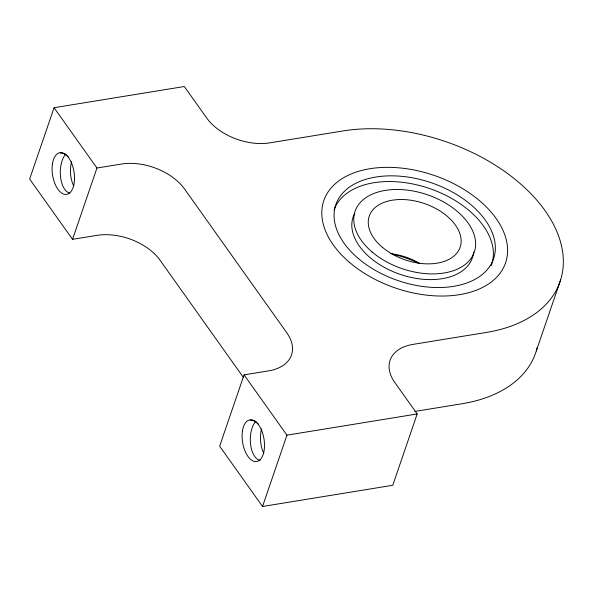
<?xml version="1.0" encoding="UTF-8"?>
<svg xmlns="http://www.w3.org/2000/svg" width="593" height="593" viewBox="0 0 593 593"><rect width="100%" height="100%" fill="white"/><g stroke="black" fill="none" stroke-linecap="round" stroke-linejoin="round"><path stroke-width="0.89" d="M72.539 239.342L96.956 168.019L121.372 164.046A48.033 29.769 18.9 0 1 184.467 188.9L286.79 332.777A48.033 29.769 18.9 0 1 268.481 370.884L244.064 374.865L219.647 446.181L262.536 506.481L392.766 485.282L417.183 413.958L394.797 382.478A48.033 29.769 18.9 0 1 413.099 344.37L486.356 332.443A153.698 95.258 18.9 0 0 544.937 210.493A153.698 95.258 18.9 0 0 343.05 130.934L269.793 142.861A48.033 29.769 18.9 0 1 206.698 118L184.304 86.519L54.067 107.718L29.65 179.042L72.539 239.342L96.956 235.362A48.033 29.769 18.9 0 1 160.051 260.223L243.619 377.734M262.536 506.481L286.953 435.158L244.064 374.865M536.309 350.9L560.726 279.577M414.907 411.416L461.94 403.766A153.698 95.258 18.9 0 0 537.214 347.594M286.953 435.158L417.183 413.958M54.067 107.718L96.956 168.019M392.396 254.212A76.845 47.625 18.9 0 1 418.88 263.322M390.839 253.648A48.033 29.769 18.9 0 1 419.636 263.396M334.044 209.878A83.383 51.68 18.9 0 1 430.933 189.004A83.383 51.68 18.9 0 1 491.167 265.671M473.585 252.062A63.014 39.056 18.9 0 1 401.543 274.826A63.014 39.056 18.9 0 1 354.718 213.339M69.492 192.999A20.896 10.659 -89.6 0 1 60.464 176.151A20.896 10.659 -89.6 0 1 65.905 153.965M73.754 185.824A20.896 10.659 -89.6 0 1 71.531 161.696M60.204 153.076A20.896 10.548 71.2 0 1 68.262 156.863M260.164 460.279A20.896 10.659 -89.6 0 1 250.535 443.957A20.896 10.659 -89.6 0 1 255.917 421.126M263.759 452.985A20.896 10.659 -89.6 0 1 261.543 428.858M250.209 420.237A20.896 10.548 71.2 0 1 258.266 424.025M349.677 262.536A96.059 59.537 18.9 0 0 504.68 265.175A96.059 59.537 18.9 0 0 389.749 167.359A96.059 59.537 18.9 0 0 349.677 262.536M242.485 430.777A21.133 10.837 80.8 0 0 256.132 461.599A21.133 10.837 80.8 0 0 261.298 429.666A21.133 10.837 80.8 0 0 242.485 430.777M52.399 164.165A21.133 10.837 80.8 0 0 66.446 194.422A21.133 10.837 80.8 0 0 71.064 162A21.133 10.837 80.8 0 0 52.399 164.165M358.298 258.496A83.383 51.68 18.9 0 0 492.82 260.72A83.383 51.68 18.9 0 0 392.989 175.847A83.383 51.68 18.9 0 0 358.298 258.496M382.492 247.37A48.033 29.769 18.9 0 0 459.797 248.185A48.033 29.769 18.9 0 0 401.824 199.515A48.033 29.769 18.9 0 0 382.492 247.37M372.211 252.069A63.014 39.056 18.9 0 0 473.785 253.515A63.014 39.056 18.9 0 0 398.111 189.486A63.014 39.056 18.9 0 0 372.211 252.069"/></g></svg>
